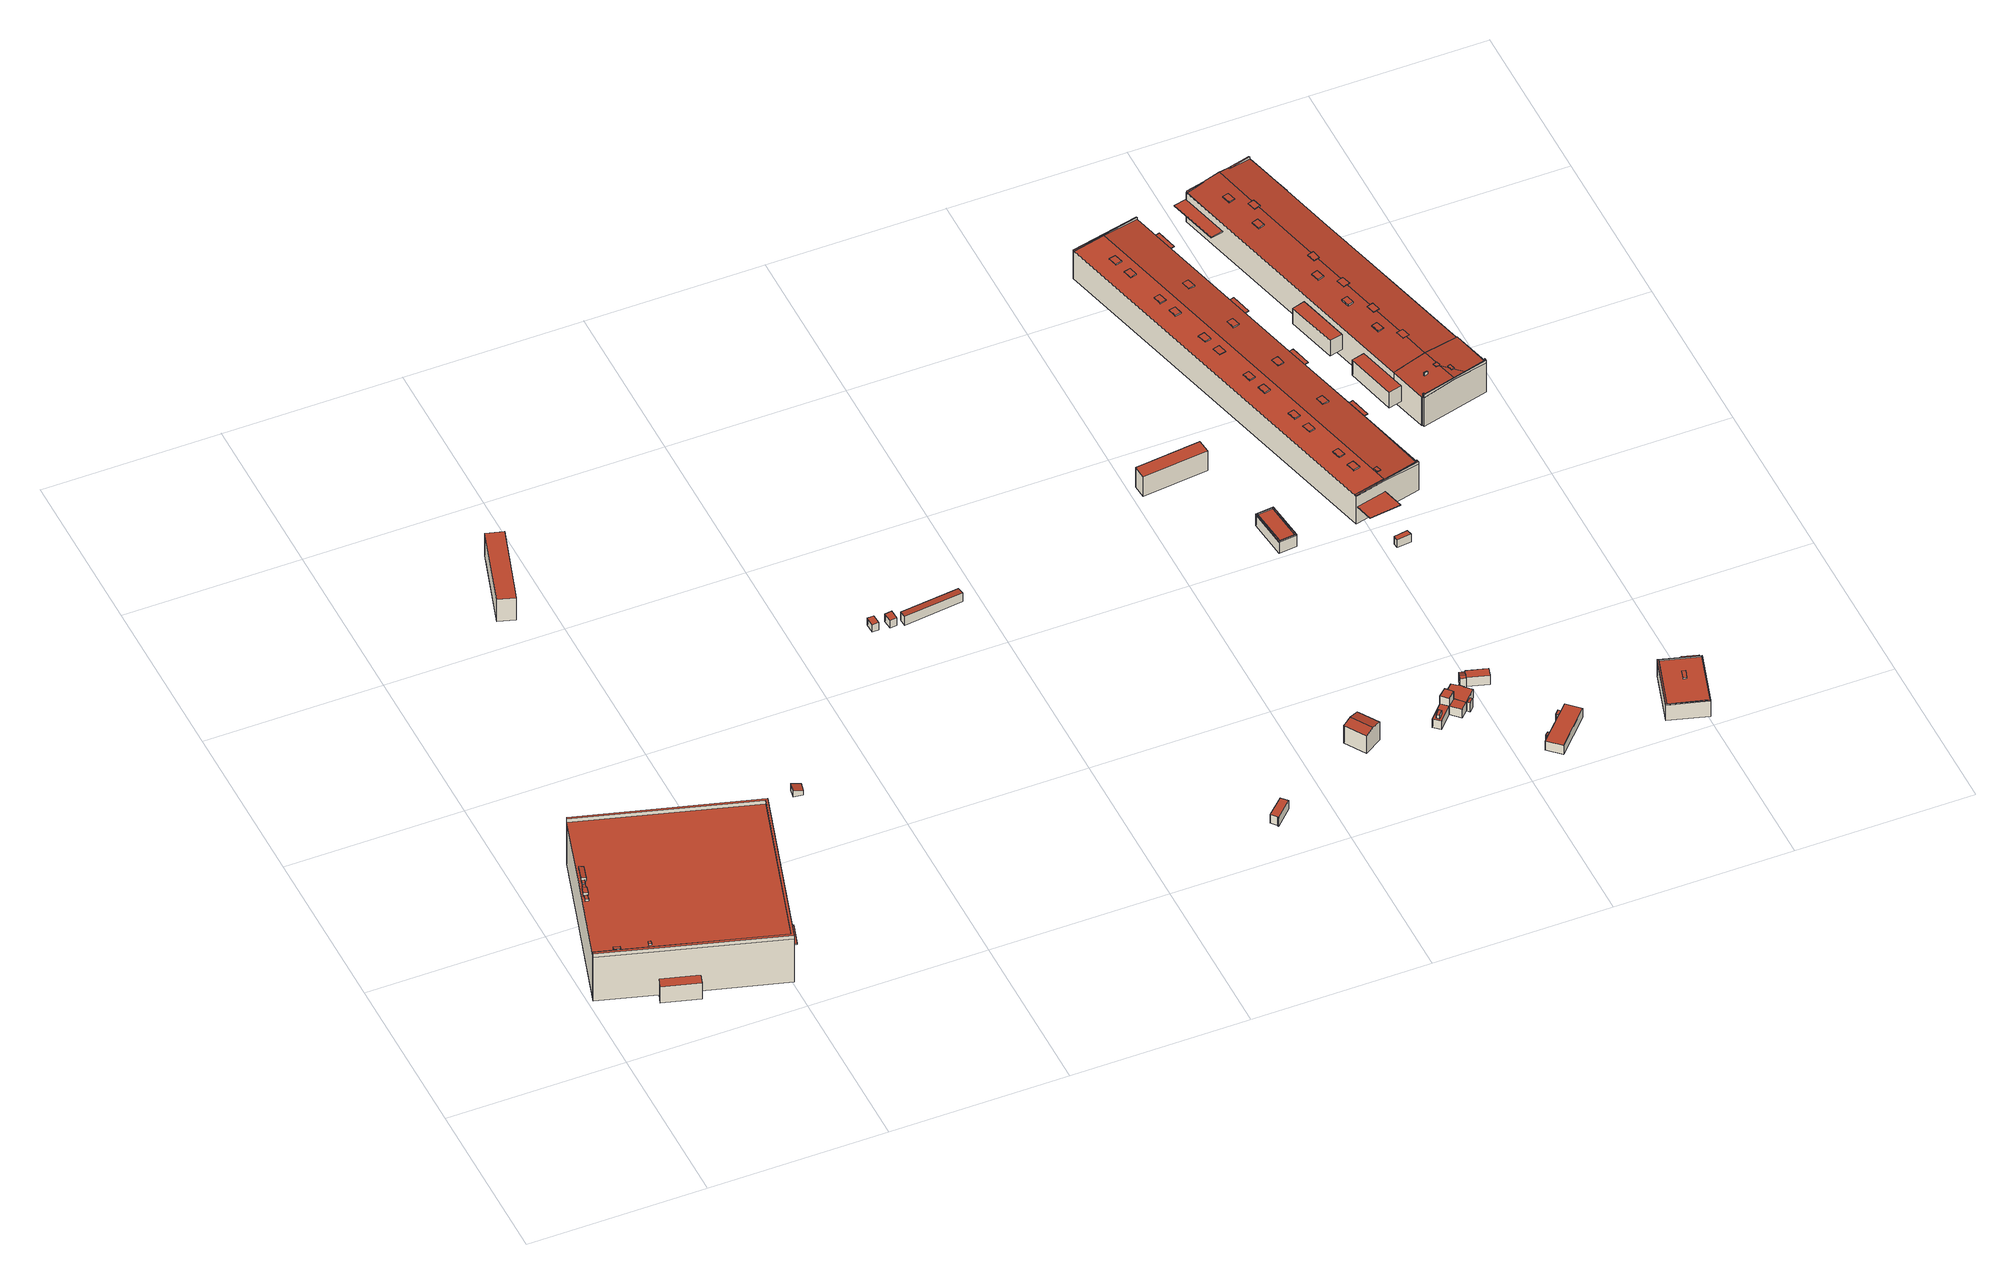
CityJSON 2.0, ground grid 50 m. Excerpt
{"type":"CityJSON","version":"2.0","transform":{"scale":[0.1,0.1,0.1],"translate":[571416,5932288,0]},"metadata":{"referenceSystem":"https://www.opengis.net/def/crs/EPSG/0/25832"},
"CityObjects":{
"building1":{"type":"Building","attributes":{"Grundfläche 2D":"2587.383108","Grundhöhe NN":"3.736"},"children":["building1-1","building1-2","building1-3","building1-4","building1-5","building1-6","building1-7","building1-8","building1-9"],"geometry":[{"type":"Solid","lod":"3","boundaries":[[[[0,1,2,3,4,5,6,7,8,9]],[[10,11,12,13,14,15]],[[16,17,18,19]],[[4,3,20,21,22,5]],[[22,23,6,5]],[[23,24,7,6]],[[24,15,8,7]],[[15,14,9,8]],[[14,13,0,9]],[[13,12,1,0]],[[12,25,2,1]],[[25,20,3,2]],[[20,26,27,19,18,28,29,22,21]],[[22,29,30,23]],[[23,30,31,24]],[[20,25,32,26]],[[33,34,12,11,10,15,24,31,35]],[[25,12,34,32]],[[16,19,27,36]],[[17,16,36,37]],[[18,17,37,28]],[[37,36,27,26,32,34,33,35,31,30,29,28]]]],"semantics":{"surfaces":[{"type":"RoofSurface"},{"type":"WallSurface"},{"type":"GroundSurface"}],"values":[[0,0,0,1,1,1,1,1,1,1,1,1,1,1,1,1,1,1,1,1,1,2]]}}]},
"building1-1":{"type":"BuildingInstallation","parents":["building1"],"geometry":[{"type":"MultiSurface","lod":"3","boundaries":[[[38,39,40,41,42]],[[40,39,43,44]],[[41,40,44,45]],[[42,41,45,46]],[[43,39,38,42,46,47]]],"semantics":{"surfaces":[{"type":"RoofSurface"},{"type":"WallSurface"}],"values":[0,1,1,1,1]}}]},
"building1-2":{"type":"BuildingInstallation","parents":["building1"],"geometry":[{"type":"MultiSurface","lod":"3","boundaries":[[[48,49,50,51]],[[51,50,52,53]],[[53,54,48,51]],[[49,48,54,55]],[[50,49,55,52]]],"semantics":{"surfaces":[{"type":"RoofSurface"},{"type":"WallSurface"}],"values":[0,1,1,1,1]}}]},
"building1-3":{"type":"BuildingInstallation","parents":["building1"],"geometry":[{"type":"MultiSurface","lod":"3","boundaries":[[[56,57,58,59,60,61]],[[61,60,62,63]],[[56,61,63,64,58,57]],[[59,58,64,65]],[[65,62,60,59]]],"semantics":{"surfaces":[{"type":"RoofSurface"},{"type":"WallSurface"}],"values":[0,1,1,1,1]}}]},
"building1-4":{"type":"BuildingInstallation","parents":["building1"],"geometry":[{"type":"MultiSurface","lod":"3","boundaries":[[[66,67,68,69,70]],[[68,67,71,72]],[[72,73,74,70,69,68]],[[66,70,74,75]],[[75,71,67,66]]],"semantics":{"surfaces":[{"type":"RoofSurface"},{"type":"WallSurface"}],"values":[0,1,1,1,1]}}]},
"building1-5":{"type":"BuildingInstallation","parents":["building1"],"geometry":[{"type":"MultiSurface","lod":"3","boundaries":[[[76,77,78,79]],[[79,78,80,81]],[[76,79,81,82]],[[82,83,77,76]],[[83,80,78,77]]],"semantics":{"surfaces":[{"type":"RoofSurface"},{"type":"WallSurface"}],"values":[0,1,1,1,1]}}]},
"building1-6":{"type":"BuildingInstallation","parents":["building1"],"geometry":[{"type":"MultiSurface","lod":"3","boundaries":[[[84,85,86,87]],[[87,86,88,89]],[[84,87,89,90]],[[85,84,90,91]],[[91,88,86,85]]],"semantics":{"surfaces":[{"type":"RoofSurface"},{"type":"WallSurface"}],"values":[0,1,1,1,1]}}]},
"building1-7":{"type":"BuildingInstallation","parents":["building1"],"geometry":[{"type":"MultiSurface","lod":"3","boundaries":[[[92,93,94,95]],[[95,94,96,97]],[[92,95,97,98]],[[93,92,98,99]],[[94,93,99,96]]],"semantics":{"surfaces":[{"type":"RoofSurface"},{"type":"WallSurface"}],"values":[0,1,1,1,1]}}]},
"building1-8":{"type":"BuildingInstallation","parents":["building1"],"geometry":[{"type":"MultiSurface","lod":"3","boundaries":[[[100,101,102,103]],[[104,105,103,102]],[[105,106,100,103]],[[106,107,101,100]],[[107,104,102,101]],[[107,106,105,104]]],"semantics":{"surfaces":[{"type":"RoofSurface"},{"type":"WallSurface"},{"type":"OuterCeilingSurface"}],"values":[0,1,1,1,1,2]}}]},
"building1-9":{"type":"BuildingInstallation","parents":["building1"],"geometry":[{"type":"MultiSurface","lod":"3","boundaries":[[[108,109,110,111]],[[112,113,110,109]],[[113,114,111,110]],[[114,115,108,111]],[[115,112,109,108]],[[112,115,114,113]]],"semantics":{"surfaces":[{"type":"RoofSurface"},{"type":"WallSurface"},{"type":"OuterCeilingSurface"}],"values":[0,1,1,1,1,2]}}]},
"building2":{"type":"Building","attributes":{"Grundfläche 2D":"122.044576","Grundhöhe NN":"1.552"},"geometry":[{"type":"Solid","lod":"3","boundaries":[[[[116,117,118,119]],[[120,121,119,118]],[[121,122,116,119]],[[122,123,117,116]],[[123,120,118,117]],[[123,122,121,120]]]],"semantics":{"surfaces":[{"type":"RoofSurface"},{"type":"WallSurface"},{"type":"GroundSurface"}],"values":[[0,1,1,1,1,2]]}}]},
"building3":{"type":"Building","attributes":{"Grundfläche 2D":"6.794891","Grundhöhe NN":"3.507"},"geometry":[{"type":"Solid","lod":"3","boundaries":[[[[124,125,126,127]],[[128,129,127,126]],[[129,130,124,127]],[[130,131,125,124]],[[131,128,126,125]],[[131,130,129,128]]]],"semantics":{"surfaces":[{"type":"RoofSurface"},{"type":"WallSurface"},{"type":"GroundSurface"}],"values":[[0,1,1,1,1,2]]}}]},
"building4":{"type":"Building","attributes":{"Grundfläche 2D":"5.024013","Grundhöhe NN":"2.860"},"geometry":[{"type":"Solid","lod":"3","boundaries":[[[[132,133,134,135]],[[136,137,135,134]],[[137,138,132,135]],[[138,139,133,132]],[[139,136,134,133]],[[139,138,137,136]]]],"semantics":{"surfaces":[{"type":"RoofSurface"},{"type":"WallSurface"},{"type":"GroundSurface"}],"values":[[0,1,1,1,1,2]]}}]},
"building5":{"type":"Building","attributes":{"Grundfläche 2D":"5.407775","Grundhöhe NN":"2.850"},"geometry":[{"type":"Solid","lod":"3","boundaries":[[[[140,141,142,143]],[[144,145,143,142]],[[145,146,140,143]],[[146,147,141,140]],[[147,144,142,141]],[[147,146,145,144]]]],"semantics":{"surfaces":[{"type":"RoofSurface"},{"type":"WallSurface"},{"type":"GroundSurface"}],"values":[[0,1,1,1,1,2]]}}]},
"building6":{"type":"Building","attributes":{"Grundfläche 2D":"35.926095","Grundhöhe NN":"2.680"},"geometry":[{"type":"Solid","lod":"3","boundaries":[[[[148,149,150,151]],[[152,153,151,150]],[[153,154,148,151]],[[154,155,149,148]],[[155,152,150,149]],[[155,154,153,152]]]],"semantics":{"surfaces":[{"type":"RoofSurface"},{"type":"WallSurface"},{"type":"GroundSurface"}],"values":[[0,1,1,1,1,2]]}}]},
"building7":{"type":"Building","attributes":{"Grundfläche 2D":"15.879305","Grundhöhe NN":"4.194"},"geometry":[{"type":"Solid","lod":"3","boundaries":[[[[156,157,158,159,160,161]],[[162,163,160,159]],[[163,164,161,160]],[[164,165,156,161]],[[165,166,157,156]],[[166,167,158,157]],[[167,162,159,158]],[[162,167,166,165,164,163]]]],"semantics":{"surfaces":[{"type":"RoofSurface"},{"type":"WallSurface"},{"type":"GroundSurface"}],"values":[[0,1,1,1,1,1,1,2]]}}]},
"building8":{"type":"Building","attributes":{"Grundfläche 2D":"3.315944","Grundhöhe NN":"3.875"},"geometry":[{"type":"Solid","lod":"3","boundaries":[[[[168,169,170,171,172,173]],[[171,170,174,175]],[[172,171,175,176]],[[173,172,176,177]],[[168,173,177,178]],[[169,168,178,179]],[[170,169,179,174]],[[178,177,176,175,174,179]]]],"semantics":{"surfaces":[{"type":"RoofSurface"},{"type":"WallSurface"},{"type":"GroundSurface"}],"values":[[0,1,1,1,1,1,1,2]]}}]},
"building9":{"type":"Building","attributes":{"Grundfläche 2D":"40.251912","Grundhöhe NN":"3.911"},"geometry":[{"type":"Solid","lod":"3","boundaries":[[[[180,181,182,183,184]],[[185,184,183,186,187]],[[187,186,183,182,175,188]],[[185,187,188,189]],[[180,184,185,189,190]],[[182,181,176,175]],[[181,180,190,176]],[[190,189,188,175,176]]]],"semantics":{"surfaces":[{"type":"RoofSurface"},{"type":"WallSurface"},{"type":"GroundSurface"}],"values":[[0,0,1,1,1,1,1,2]]}}]},
"building10":{"type":"Building","attributes":{"Grundfläche 2D":"14.018969","Grundhöhe NN":"4.074"},"children":["building10-1"],"geometry":[{"type":"Solid","lod":"3","boundaries":[[[[191,192,193,194]],[[191,194,195,196]],[[192,191,196,197]],[[193,192,197,198]],[[194,193,198,195]],[[197,196,195,198]]]],"semantics":{"surfaces":[{"type":"RoofSurface"},{"type":"WallSurface"},{"type":"GroundSurface"}],"values":[[0,1,1,1,1,2]]}}]},
"building10-1":{"type":"BuildingInstallation","parents":["building10"],"geometry":[{"type":"MultiSurface","lod":"3","boundaries":[[[199,200,201,202]],[[202,201,203,204]],[[199,202,204,205]],[[205,206,200,199]],[[206,203,201,200]]],"semantics":{"surfaces":[{"type":"RoofSurface"},{"type":"WallSurface"}],"values":[0,1,1,1,1]}}]},
"building11":{"type":"Building","attributes":{"Grundfläche 2D":"7.138404","Grundhöhe NN":"4.067"},"geometry":[{"type":"Solid","lod":"3","boundaries":[[[[207,208,209,210]],[[208,207,211,212]],[[209,208,212,196]],[[210,209,196,195]],[[207,210,195,211]],[[212,211,195,196]]]],"semantics":{"surfaces":[{"type":"RoofSurface"},{"type":"WallSurface"},{"type":"GroundSurface"}],"values":[[0,1,1,1,1,2]]}}]},
"building12":{"type":"Building","attributes":{"Grundfläche 2D":"9.519992","Grundhöhe NN":"4.088"},"geometry":[{"type":"Solid","lod":"3","boundaries":[[[[213,214,215,216]],[[217,218,216,215]],[[218,219,213,216]],[[219,211,214,213]],[[211,217,215,214]],[[211,219,218,217]]]],"semantics":{"surfaces":[{"type":"RoofSurface"},{"type":"WallSurface"},{"type":"GroundSurface"}],"values":[[0,1,1,1,1,2]]}}]},
"building13":{"type":"Building","attributes":{"Grundfläche 2D":"73.221829","Grundhöhe NN":"2.606"},"geometry":[{"type":"Solid","lod":"3","boundaries":[[[[220,221,222,223]],[[224,225,223,222]],[[225,226,220,223]],[[226,227,221,220]],[[227,224,222,221]],[[227,226,225,224]]]],"semantics":{"surfaces":[{"type":"RoofSurface"},{"type":"WallSurface"},{"type":"GroundSurface"}],"values":[[0,1,1,1,1,2]]}}]},
"building14":{"type":"Building","attributes":{"Grundfläche 2D":"29.768762","Grundhöhe NN":"4.066"},"geometry":[{"type":"Solid","lod":"3","boundaries":[[[[228,229,230,231,232,213,233,234]],[[232,231,235,236]],[[213,232,236,219]],[[233,213,219,237]],[[234,233,237,238]],[[228,234,238,239]],[[229,228,239,240]],[[230,229,240,241]],[[231,230,241,235]],[[240,239,238,237,219,236,235,241]]]],"semantics":{"surfaces":[{"type":"RoofSurface"},{"type":"WallSurface"},{"type":"GroundSurface"}],"values":[[0,1,1,1,1,1,1,1,1,2]]}}]},
"building15":{"type":"Building","attributes":{"Grundfläche 2D":"1.710652","Grundhöhe NN":"3.765"},"geometry":[{"type":"Solid","lod":"3","boundaries":[[[[242,243,244,245]],[[246,247,245,244]],[[247,248,242,245]],[[248,249,243,242]],[[249,246,244,243]],[[249,248,247,246]]]],"semantics":{"surfaces":[{"type":"RoofSurface"},{"type":"WallSurface"},{"type":"GroundSurface"}],"values":[[0,1,1,1,1,2]]}}]},
"building16":{"type":"Building","attributes":{"Grundfläche 2D":"59.360567","Grundhöhe NN":"3.238"},"children":["building16-1","building16-2"],"geometry":[{"type":"Solid","lod":"3","boundaries":[[[[250,251,252,253]],[[254,255,253,252]],[[255,256,250,253]],[[256,257,251,250]],[[257,254,252,251]],[[257,256,255,254]]]],"semantics":{"surfaces":[{"type":"RoofSurface"},{"type":"WallSurface"},{"type":"GroundSurface"}],"values":[[0,1,1,1,1,2]]}}]},
"building16-1":{"type":"BuildingInstallation","parents":["building16"],"geometry":[{"type":"MultiSurface","lod":"3","boundaries":[[[258,259,260]],[[261,258,260,262,263]],[[262,260,264,265]],[[265,266,263,262]],[[250,251,258,261]],[[251,252,259,258]]],"semantics":{"surfaces":[{"type":"RoofSurface"},{"type":"WallSurface"}],"values":[0,0,1,1,1,1]}}]},
"building16-2":{"type":"BuildingInstallation","parents":["building16"],"geometry":[{"type":"MultiSurface","lod":"3","boundaries":[[[267,260,259,268]],[[263,268,261]],[[267,268,263]],[[252,253,268,259]],[[253,250,261,268]],[[267,263,266,269]],[[269,264,260,267]]],"semantics":{"surfaces":[{"type":"RoofSurface"},{"type":"WallSurface"}],"values":[0,0,0,1,1,1,1]}}]},
"building17":{"type":"Building","attributes":{"Grundfläche 2D":"4.245266","Grundhöhe NN":"3.476"},"geometry":[{"type":"Solid","lod":"3","boundaries":[[[[270,271,272,273]],[[274,272,271,275]],[[276,277,274,275]],[[277,276,278,279,280]],[[281,278,276,275,271,270,282,283]],[[279,278,281,284]],[[280,279,284,285]],[[273,272,274,277,280,285,286]],[[270,273,286,282]],[[286,285,284,281,283,282]]]],"semantics":{"surfaces":[{"type":"RoofSurface"},{"type":"WallSurface"},{"type":"GroundSurface"}],"values":[[0,0,0,0,1,1,1,1,1,2]]}}]},
"building18":{"type":"Building","attributes":{"Grundfläche 2D":"0.846569","Grundhöhe NN":"3.878"},"geometry":[{"type":"Solid","lod":"3","boundaries":[[[[287,288,289,290]],[[291,292,290,289]],[[292,293,287,290]],[[293,294,288,287]],[[294,291,289,288]],[[294,293,292,291]]]],"semantics":{"surfaces":[{"type":"RoofSurface"},{"type":"WallSurface"},{"type":"GroundSurface"}],"values":[[0,1,1,1,1,2]]}}]},
"building19":{"type":"Building","attributes":{"Grundfläche 2D":"14.978892","Grundhöhe NN":"3.966"},"geometry":[{"type":"Solid","lod":"3","boundaries":[[[[295,275,296,297,298]],[[299,296,275,295,300,301]],[[297,296,299,302]],[[298,297,302,303]],[[295,298,303,300]],[[302,299,301,300,303]]]],"semantics":{"surfaces":[{"type":"RoofSurface"},{"type":"WallSurface"},{"type":"GroundSurface"}],"values":[[0,1,1,1,1,2]]}}]},
"building20":{"type":"Building","attributes":{"Grundfläche 2D":"70.158868","Grundhöhe NN":"3.924"},"geometry":[{"type":"Solid","lod":"3","boundaries":[[[[304,305,306,307]],[[305,304,308,309]],[[306,305,309,310]],[[307,306,310,311]],[[304,307,311,308]],[[309,308,311,310]]]],"semantics":{"surfaces":[{"type":"RoofSurface"},{"type":"WallSurface"},{"type":"GroundSurface"}],"values":[[0,1,1,1,1,2]]}}]},
"building21":{"type":"Building","attributes":{"Grundfläche 2D":"1.393553","Grundhöhe NN":"3.723"},"geometry":[{"type":"Solid","lod":"3","boundaries":[[[[312,313,314,315]],[[316,317,315,314]],[[317,318,312,315]],[[318,319,313,312]],[[319,316,314,313]],[[319,318,317,316]]]],"semantics":{"surfaces":[{"type":"RoofSurface"},{"type":"WallSurface"},{"type":"GroundSurface"}],"values":[[0,1,1,1,1,2]]}}]},
"building22":{"type":"Building","attributes":{"Grundfläche 2D":"6.300795","Grundhöhe NN":"3.057"},"geometry":[{"type":"Solid","lod":"3","boundaries":[[[[320,321,322,323]],[[324,325,323,322]],[[325,326,320,323]],[[326,327,321,320]],[[327,324,322,321]],[[327,326,325,324]]]],"semantics":{"surfaces":[{"type":"RoofSurface"},{"type":"WallSurface"},{"type":"GroundSurface"}],"values":[[0,1,1,1,1,2]]}}]},
"building23":{"type":"Building","attributes":{"Grundfläche 2D":"2315.580445","Grundhöhe NN":"2.357"},"children":["building23-1","building23-2","building23-3","building23-4","building23-5","building23-6","building23-7","building23-8","building23-9","building23-10","building23-11","building23-12","building23-13","building23-14","building23-15","building23-16","building23-17","building23-18","building23-19","building23-20","building23-21","building23-22","building23-23","building23-24"],"geometry":[{"type":"Solid","lod":"3","boundaries":[[[[328,329,330,331,332,333,334,335,336,337,338,339,340]],[[341,342,343,330,329,328,340,339,344,345]],[[332,331,330]],[[346,335,334]],[[344,339,338,347,348]],[[342,341,345,344,348,349]],[[342,349,350,351,333,332,330,343]],[[334,333,351,352]],[[346,334,352,353]],[[338,337,336,335,346,353,347]],[[353,352,351,350,349,348,347]]]],"semantics":{"surfaces":[{"type":"RoofSurface"},{"type":"WallSurface"},{"type":"GroundSurface"}],"values":[[0,0,0,0,1,1,1,1,1,1,2]]}}]},
"building23-1":{"type":"BuildingInstallation","parents":["building23"],"geometry":[{"type":"MultiSurface","lod":"3","boundaries":[[[354,355,356,357]],[[357,356,358,359]],[[354,357,359,360]],[[355,354,360,361]],[[356,355,361,358]]],"semantics":{"surfaces":[{"type":"RoofSurface"},{"type":"WallSurface"}],"values":[0,1,1,1,1]}}]},
"building23-2":{"type":"BuildingInstallation","parents":["building23"],"geometry":[{"type":"MultiSurface","lod":"3","boundaries":[[[362,363,364,365]],[[365,364,366,367]],[[362,365,367,368]],[[363,362,368,369]],[[364,363,369,366]]],"semantics":{"surfaces":[{"type":"RoofSurface"},{"type":"WallSurface"}],"values":[0,1,1,1,1]}}]},
"building23-3":{"type":"BuildingInstallation","parents":["building23"],"geometry":[{"type":"MultiSurface","lod":"3","boundaries":[[[370,371,372,373]],[[373,372,374,375]],[[370,373,375,376]],[[371,370,376,377]],[[372,371,377,374]]],"semantics":{"surfaces":[{"type":"RoofSurface"},{"type":"WallSurface"}],"values":[0,1,1,1,1]}}]},
"building23-4":{"type":"BuildingInstallation","parents":["building23"],"geometry":[{"type":"MultiSurface","lod":"3","boundaries":[[[378,379,380,381]],[[381,380,382,383]],[[378,381,383,384]],[[379,378,384,385]],[[380,379,385,382]]],"semantics":{"surfaces":[{"type":"RoofSurface"},{"type":"WallSurface"}],"values":[0,1,1,1,1]}}]},
"building23-5":{"type":"BuildingInstallation","parents":["building23"],"geometry":[{"type":"MultiSurface","lod":"3","boundaries":[[[386,387,388,389]],[[389,388,390,391]],[[386,389,391,392]],[[387,386,392,393]],[[388,387,393,390]]],"semantics":{"surfaces":[{"type":"RoofSurface"},{"type":"WallSurface"}],"values":[0,1,1,1,1]}}]},
"building23-6":{"type":"BuildingInstallation","parents":["building23"],"geometry":[{"type":"MultiSurface","lod":"3","boundaries":[[[394,395,396,397]],[[397,396,398,399]],[[394,397,399,400]],[[395,394,400,401]],[[396,395,401,398]]],"semantics":{"surfaces":[{"type":"RoofSurface"},{"type":"WallSurface"}],"values":[0,1,1,1,1]}}]},
"building23-7":{"type":"BuildingInstallation","parents":["building23"],"geometry":[{"type":"MultiSurface","lod":"3","boundaries":[[[402,403,404,405]],[[405,404,406,407]],[[407,408,402,405]],[[403,402,408,409]],[[409,406,404,403]]],"semantics":{"surfaces":[{"type":"RoofSurface"},{"type":"WallSurface"}],"values":[0,1,1,1,1]}}]},
"building23-8":{"type":"BuildingInstallation","parents":["building23"],"geometry":[{"type":"MultiSurface","lod":"3","boundaries":[[[410,411,412,413]],[[413,412,414,415]],[[410,413,415,416]],[[411,410,416,417]],[[412,411,417,414]]],"semantics":{"surfaces":[{"type":"RoofSurface"},{"type":"WallSurface"}],"values":[0,1,1,1,1]}}]},
"building23-9":{"type":"BuildingInstallation","parents":["building23"],"geometry":[{"type":"MultiSurface","lod":"3","boundaries":[[[418,419,420,421]],[[421,420,422,423]],[[418,421,423,424]],[[419,418,424,425]],[[420,419,425,422]]],"semantics":{"surfaces":[{"type":"RoofSurface"},{"type":"WallSurface"}],"values":[0,1,1,1,1]}}]},
"building23-10":{"type":"BuildingInstallation","parents":["building23"],"geometry":[{"type":"MultiSurface","lod":"3","boundaries":[[[426,427,428,429]],[[429,428,430,431]],[[426,429,431,432]],[[427,426,432,433]],[[428,427,433,430]]],"semantics":{"surfaces":[{"type":"RoofSurface"},{"type":"WallSurface"}],"values":[0,1,1,1,1]}}]},
"building23-11":{"type":"BuildingInstallation","parents":["building23"],"geometry":[{"type":"MultiSurface","lod":"3","boundaries":[[[434,435,436,437]],[[437,436,438,439]],[[434,437,439,440]],[[435,434,440,441]],[[436,435,441,438]]],"semantics":{"surfaces":[{"type":"RoofSurface"},{"type":"WallSurface"}],"values":[0,1,1,1,1]}}]},
"building23-12":{"type":"BuildingInstallation","parents":["building23"],"geometry":[{"type":"MultiSurface","lod":"3","boundaries":[[[442,443,444,445,446,447]],[[448,442,447]],[[449,450,451,452,453,454,448,447]],[[334,455,445,444]],[[455,456,446,445]],[[456,331,447,446]],[[449,447,331,329,341,451,450]],[[452,451,341,342]],[[448,454,453,452,342,343,330,332,333,443,442]],[[444,443,333,334]]],"semantics":{"surfaces":[{"type":"RoofSurface"},{"type":"WallSurface"}],"values":[0,0,0,1,1,1,1,1,1,1]}}]},
"building23-13":{"type":"BuildingInstallation","parents":["building23"],"geometry":[{"type":"MultiSurface","lod":"3","boundaries":[[[457,458,459,460]],[[460,459,461,462]],[[457,460,462,463]],[[458,457,463,464]],[[459,458,464,461]]],"semantics":{"surfaces":[{"type":"RoofSurface"},{"type":"WallSurface"}],"values":[0,1,1,1,1]}}]},
"building23-14":{"type":"BuildingInstallation","parents":["building23"],"geometry":[{"type":"MultiSurface","lod":"3","boundaries":[[[465,466,467,468]],[[469,470,468,467]],[[465,468,470,471]],[[466,465,471,472]],[[472,469,467,466]]],"semantics":{"surfaces":[{"type":"RoofSurface"},{"type":"WallSurface"}],"values":[0,1,1,1,1]}}]},
"building23-15":{"type":"BuildingInstallation","parents":["building23"],"geometry":[{"type":"MultiSurface","lod":"3","boundaries":[[[473,474,475,476]],[[473,476,337,338]],[[339,344,474,473,338]],[[344,345,475,474]],[[337,476,475,345,340]]],"semantics":{"surfaces":[{"type":"RoofSurface"},{"type":"WallSurface"}],"values":[0,1,1,1,1]}}]},
"building23-16":{"type":"BuildingInstallation","parents":["building23"],"geometry":[{"type":"MultiSurface","lod":"3","boundaries":[[[477,478,479,480]],[[480,479,481,482]],[[477,480,482,483]],[[478,477,483,484]],[[479,478,484,481]]],"semantics":{"surfaces":[{"type":"RoofSurface"},{"type":"WallSurface"}],"values":[0,1,1,1,1]}}]},
"building23-17":{"type":"BuildingInstallation","parents":["building23"],"geometry":[{"type":"MultiSurface","lod":"3","boundaries":[[[485,486,487,488]],[[488,487,489,490]],[[485,488,490,491]],[[486,485,491,492]],[[487,486,492,489]]],"semantics":{"surfaces":[{"type":"RoofSurface"},{"type":"WallSurface"}],"values":[0,1,1,1,1]}}]},
"building23-18":{"type":"BuildingInstallation","parents":["building23"],"geometry":[{"type":"MultiSurface","lod":"3","boundaries":[[[493,494,495,496]],[[496,495,497,498]],[[493,496,498,499]],[[494,493,499,500]],[[495,494,500,497]]],"semantics":{"surfaces":[{"type":"RoofSurface"},{"type":"WallSurface"}],"values":[0,1,1,1,1]}}]},
"building23-19":{"type":"BuildingInstallation","parents":["building23"],"geometry":[{"type":"MultiSurface","lod":"3","boundaries":[[[501,502,503,504]],[[505,502,501,506]],[[505,507,503,502]],[[507,508,504,503]],[[501,504,508,506]]],"semantics":{"surfaces":[{"type":"RoofSurface"},{"type":"WallSurface"}],"values":[0,1,1,1,1]}}]},
"building23-20":{"type":"BuildingInstallation","parents":["building23"],"geometry":[{"type":"MultiSurface","lod":"3","boundaries":[[[509,510,511,512]],[[513,514,512,511]],[[514,515,509,512]],[[515,516,510,509]],[[516,513,511,510]],[[516,515,514,513]]],"semantics":{"surfaces":[{"type":"RoofSurface"},{"type":"WallSurface"},{"type":"OuterCeilingSurface"}],"values":[0,1,1,1,1,2]}}]},
"building23-21":{"type":"BuildingInstallation","parents":["building23"],"geometry":[{"type":"MultiSurface","lod":"3","boundaries":[[[517,518,519,520]],[[521,522,520,519]],[[522,523,517,520]],[[523,524,518,517]],[[524,521,519,518]],[[524,523,522,521]]],"semantics":{"surfaces":[{"type":"RoofSurface"},{"type":"WallSurface"},{"type":"OuterCeilingSurface"}],"values":[0,1,1,1,1,2]}}]},
"building23-22":{"type":"BuildingInstallation","parents":["building23"],"geometry":[{"type":"MultiSurface","lod":"3","boundaries":[[[525,526,527,528]],[[529,530,527,526]],[[530,531,528,527]],[[531,532,525,528]],[[532,529,526,525]],[[529,532,531,530]]],"semantics":{"surfaces":[{"type":"RoofSurface"},{"type":"WallSurface"},{"type":"OuterCeilingSurface"}],"values":[0,1,1,1,1,2]}}]},
"building23-23":{"type":"BuildingInstallation","parents":["building23"],"geometry":[{"type":"MultiSurface","lod":"3","boundaries":[[[533,534,535,536]],[[537,538,536,535]],[[538,539,533,536]],[[539,540,534,533]],[[540,537,535,534]],[[540,539,538,537]]],"semantics":{"surfaces":[{"type":"RoofSurface"},{"type":"WallSurface"},{"type":"OuterCeilingSurface"}],"values":[0,1,1,1,1,2]}}]},
"building23-24":{"type":"BuildingInstallation","parents":["building23"],"geometry":[{"type":"MultiSurface","lod":"3","boundaries":[[[541,542,543,544]],[[545,546,544,543]],[[546,547,541,544]],[[547,548,542,541]],[[548,545,543,542]],[[548,547,546,545]]],"semantics":{"surfaces":[{"type":"RoofSurface"},{"type":"WallSurface"},{"type":"OuterCeilingSurface"}],"values":[0,1,1,1,1,2]}}]},
"building24":{"type":"Building","attributes":{"Grundfläche 2D":"188.258548","Grundhöhe NN":"3.479"},"children":["building24-1","building24-2","building24-3","building24-4"],"geometry":[{"type":"Solid","lod":"3","boundaries":[[[[549,550,551,552]],[[550,549,553,554]],[[551,550,554,555]],[[552,551,555,556]],[[549,552,556,553]],[[554,553,556,555]]]],"semantics":{"surfaces":[{"type":"RoofSurface"},{"type":"WallSurface"},{"type":"GroundSurface"}],"values":[[0,1,1,1,1,2]]}}]},
"building24-1":{"type":"BuildingInstallation","parents":["building24"],"geometry":[{"type":"MultiSurface","lod":"3","boundaries":[[[557,558,559,560,561,562]],[[563,564,557,562]],[[558,557,564,565]],[[551,552,560,559]],[[552,549,561,560]]],"semantics":{"surfaces":[{"type":"RoofSurface"},{"type":"WallSurface"}],"values":[0,1,1,1,1]}}]},
"building24-2":{"type":"BuildingInstallation","parents":["building24"],"geometry":[{"type":"MultiSurface","lod":"3","boundaries":[[[562,561,566,559,558,567]],[[549,550,566,561]],[[550,551,559,566]],[[565,568,567,558]],[[562,567,568,563]]],"semantics":{"surfaces":[{"type":"RoofSurface"},{"type":"WallSurface"}],"values":[0,1,1,1,1]}}]},
"building24-3":{"type":"BuildingInstallation","parents":["building24"],"geometry":[{"type":"MultiSurface","lod":"3","boundaries":[[[569,570,571,572]],[[572,571,573,574]],[[569,572,574,575]],[[570,569,575,576]],[[571,570,576,573]]],"semantics":{"surfaces":[{"type":"RoofSurface"},{"type":"WallSurface"}],"values":[0,1,1,1,1]}}]},
"building24-4":{"type":"BuildingInstallation","parents":["building24"],"geometry":[{"type":"MultiSurface","lod":"3","boundaries":[[[577,578,579,580]],[[581,582,580,579]],[[582,583,577,580]],[[583,584,578,577]],[[584,581,579,578]],[[584,583,582,581]]],"semantics":{"surfaces":[{"type":"RoofSurface"},{"type":"WallSurface"},{"type":"OuterCeilingSurface"}],"values":[0,1,1,1,1,2]}}]},
"building25":{"type":"Building","attributes":{"Grundfläche 2D":"56.409846","Grundhöhe NN":"3.345"},"geometry":[{"type":"Solid","lod":"3","boundaries":[[[[585,586,587,588,589]],[[590,591,589,588]],[[591,592,585,589]],[[592,593,586,585]],[[586,593,594,590,588,587]],[[594,593,592,591,590]]]],"semantics":{"surfaces":[{"type":"RoofSurface"},{"type":"WallSurface"},{"type":"GroundSurface"}],"values":[[0,1,1,1,1,2]]}}]},
"building26":{"type":"Building","attributes":{"Grundfläche 2D":"56.809923","Grundhöhe NN":"3.398"},"geometry":[{"type":"Solid","lod":"3","boundaries":[[[[595,596,597,598]],[[599,600,598,597]],[[600,601,595,598]],[[601,602,596,595]],[[602,599,597,596]],[[602,601,600,599]]]],"semantics":{"surfaces":[{"type":"RoofSurface"},{"type":"WallSurface"},{"type":"GroundSurface"}],"values":[[0,1,1,1,1,2]]}}]},
"building27":{"type":"Building","attributes":{"Grundfläche 2D":"1963.558405","Grundhöhe NN":"0.958"},"children":["building27-1","building27-2","building27-3","building27-4","building27-5","building27-6","building27-7","building27-8","building27-9","building27-10","building27-11","building27-12","building27-13","building27-14","building27-15","building27-16","building27-17","building27-18","building27-19","building27-20"],"geometry":[{"type":"Solid","lod":"3","boundaries":[[[[603,604,605,606,607,608,609,610,611,612,613,614,615,616,617,618,619]],[[620,621,622,623,624,617,616,615,614,613,612,611,610,609,608,607,606,625,626,627]],[[628,622,621]],[[629,604,603]],[[630,631,632,633,634,635,636,637]],[[638,639,634,633,632]],[[640,637,636]],[[605,641,642,643,644,645,639,638,632,631,630]],[[628,621,620,627,626,625,646,647,648]],[[622,628,648,649]],[[623,622,649,650]],[[619,618,617,624,623,650,651,652,653]],[[654,603,619,653,652,651,655,656]],[[657,629,603,654,656,655,658,659]],[[604,629,657,659,658,660,605]],[[645,644,661,662]],[[635,634,639,645,662,663]],[[636,635,663,664]],[[640,636,664,665]],[[640,665,646,625,637]],[[605,630,637,625,606]],[[642,641,605,660,666]],[[644,643,642,666,667,661]],[[647,646,665,664,663,662,661,667,666,660,658,655,651,650,649,648]]]],"semantics":{"surfaces":[{"type":"RoofSurface"},{"type":"WallSurface"},{"type":"GroundSurface"}],"values":[[0,0,0,0,0,0,0,0,1,1,1,1,1,1,1,1,1,1,1,1,1,1,1,2]]}}]},
"building27-1":{"type":"BuildingInstallation","parents":["building27"],"geometry":[{"type":"MultiSurface","lod":"3","boundaries":[[[668,624,669,670]],[[671,672,673,674,618]],[[675,673,672,671,619,603]],[[673,675,674]],[[669,622,670]],[[668,670,622,623]],[[668,623,624]],[[618,619,671]]],"semantics":{"surfaces":[{"type":"RoofSurface"},{"type":"WallSurface"}],"values":[0,0,1,1,1,1,1,1]}}]},
"building27-2":{"type":"BuildingInstallation","parents":["building27"],"geometry":[{"type":"MultiSurface","lod":"3","boundaries":[[[676,677,678,679]],[[680,677,676,681,608]],[[680,682,678,677]],[[607,683,679,678,682]],[[683,681,676,679]]],"semantics":{"surfaces":[{"type":"RoofSurface"},{"type":"WallSurface"}],"values":[0,1,1,1,1]}}]},
"building27-3":{"type":"BuildingInstallation","parents":["building27"],"geometry":[{"type":"MultiSurface","lod":"3","boundaries":[[[684,685,686,687]],[[687,686,688,689]],[[684,687,689,690]],[[685,684,690,691]],[[686,685,691,688]]],"semantics":{"surfaces":[{"type":"RoofSurface"},{"type":"WallSurface"}],"values":[0,1,1,1,1]}}]},
"building27-4":{"type":"BuildingInstallation","parents":["building27"],"geometry":[{"type":"MultiSurface","lod":"3","boundaries":[[[692,693,694,695]],[[695,694,696,697]],[[692,695,697,698]],[[693,692,698,699]],[[694,693,699,696]]],"semantics":{"surfaces":[{"type":"RoofSurface"},{"type":"WallSurface"}],"values":[0,1,1,1,1]}}]},
"building27-5":{"type":"BuildingInstallation","parents":["building27"],"geometry":[{"type":"MultiSurface","lod":"3","boundaries":[[[700,701,702,703]],[[703,702,704,705]],[[700,703,705,706]],[[701,700,706,707]],[[702,701,707,704]]],"semantics":{"surfaces":[{"type":"RoofSurface"},{"type":"WallSurface"}],"values":[0,1,1,1,1]}}]},
"building27-6":{"type":"BuildingInstallation","parents":["building27"],"geometry":[{"type":"MultiSurface","lod":"3","boundaries":[[[708,709,710,711]],[[712,709,708,713,614]],[[710,709,712,714]],[[715,711,710,714,613]],[[708,711,715,713]]],"semantics":{"surfaces":[{"type":"RoofSurface"},{"type":"WallSurface"}],"values":[0,1,1,1,1]}}]},
"building27-7":{"type":"BuildingInstallation","parents":["building27"],"geometry":[{"type":"MultiSurface","lod":"3","boundaries":[[[716,717,718,719,720]],[[612,721,718,717,722]],[[719,718,721,723]],[[724,716,720,719,723,611]],[[717,716,724,722]]],"semantics":{"surfaces":[{"type":"RoofSurface"},{"type":"WallSurface"}],"values":[0,1,1,1,1]}}]},
"building27-8":{"type":"BuildingInstallation","parents":["building27"],"geometry":[{"type":"MultiSurface","lod":"3","boundaries":[[[725,726,727,728]],[[610,729,726,725,730]],[[729,731,727,726]],[[609,732,728,727,731]],[[732,730,725,728]]],"semantics":{"surfaces":[{"type":"RoofSurface"},{"type":"WallSurface"}],"values":[0,1,1,1,1]}}]},
"building27-9":{"type":"BuildingInstallation","parents":["building27"],"geometry":[{"type":"MultiSurface","lod":"3","boundaries":[[[733,734,735,736]],[[736,735,737,738]],[[733,736,738,739]],[[734,733,739,740]],[[735,734,740,737]]],"semantics":{"surfaces":[{"type":"RoofSurface"},{"type":"WallSurface"}],"values":[0,1,1,1,1]}}]},
"building27-10":{"type":"BuildingInstallation","parents":["building27"],"geometry":[{"type":"MultiSurface","lod":"3","boundaries":[[[741,742,743,744]],[[744,743,745,746]],[[741,744,746,747]],[[742,741,747,748]],[[743,742,748,745]]],"semantics":{"surfaces":[{"type":"RoofSurface"},{"type":"WallSurface"}],"values":[0,1,1,1,1]}}]},
"building27-11":{"type":"BuildingInstallation","parents":["building27"],"geometry":[{"type":"MultiSurface","lod":"3","boundaries":[[[749,750,751,752]],[[616,753,750,749,754]],[[751,750,753,755]],[[615,756,752,751,755]],[[749,752,756,754]]],"semantics":{"surfaces":[{"type":"RoofSurface"},{"type":"WallSurface"}],"values":[0,1,1,1,1]}}]},
"building27-12":{"type":"BuildingInstallation","parents":["building27"],"geometry":[{"type":"MultiSurface","lod":"3","boundaries":[[[757,758,759,760]],[[760,759,761,762]],[[757,760,762,763]],[[758,757,763,764]],[[759,758,764,761]]],"semantics":{"surfaces":[{"type":"RoofSurface"},{"type":"WallSurface"}],"values":[0,1,1,1,1]}}]},
"building27-13":{"type":"BuildingInstallation","parents":["building27"],"geometry":[{"type":"MultiSurface","lod":"3","boundaries":[[[765,766,767,768]],[[768,767,769,770]],[[765,768,770,771]],[[766,765,771,772]],[[767,766,772,769]]],"semantics":{"surfaces":[{"type":"RoofSurface"},{"type":"WallSurface"}],"values":[0,1,1,1,1]}}]},
"building27-14":{"type":"BuildingInstallation","parents":["building27"],"geometry":[{"type":"MultiSurface","lod":"3","boundaries":[[[773,774,775,776,777,778,779,780,781,782,783]],[[776,775,784,785]],[[785,786,787,778,777,776]],[[787,633,779,778]],[[638,788,780,779,633]],[[781,780,788,789]],[[789,644,782,781]],[[644,645,783,782]],[[645,639,634,635,773,783]],[[635,636,784,775,774,773]]],"semantics":{"surfaces":[{"type":"RoofSurface"},{"type":"WallSurface"}],"values":[0,1,1,1,1,1,1,1,1,1]}}]},
"building27-15":{"type":"BuildingInstallation","parents":["building27"],"geometry":[{"type":"MultiSurface","lod":"3","boundaries":[[[790,791,792,793,794]],[[631,795,792,791]],[[793,792,795,796]],[[796,632,797,790,794,793]],[[791,790,797,631]]],"semantics":{"surfaces":[{"type":"RoofSurface"},{"type":"WallSurface"}],"values":[0,1,1,1,1]}}]},
"building27-16":{"type":"BuildingInstallation","parents":["building27"],"geometry":[{"type":"MultiSurface","lod":"3","boundaries":[[[798,799,800,801]],[[802,803,800,799]],[[803,804,801,800]],[[804,805,798,801]],[[805,802,799,798]],[[802,805,804,803]]],"semantics":{"surfaces":[{"type":"RoofSurface"},{"type":"WallSurface"},{"type":"OuterCeilingSurface"}],"values":[0,1,1,1,1,2]}}]},
"building27-17":{"type":"BuildingInstallation","parents":["building27"],"geometry":[{"type":"MultiSurface","lod":"3","boundaries":[[[806,807,808,809]],[[810,811,809,808]],[[811,812,806,809]],[[812,813,807,806]],[[813,810,808,807]],[[813,812,811,810]]],"semantics":{"surfaces":[{"type":"RoofSurface"},{"type":"WallSurface"},{"type":"OuterCeilingSurface"}],"values":[0,1,1,1,1,2]}}]},
"building27-18":{"type":"BuildingInstallation","parents":["building27"],"geometry":[{"type":"MultiSurface","lod":"3","boundaries":[[[814,815,816,817]],[[818,819,817,816]],[[819,820,814,817]],[[820,821,815,814]],[[821,818,816,815]],[[821,820,819,818]]],"semantics":{"surfaces":[{"type":"RoofSurface"},{"type":"WallSurface"},{"type":"OuterCeilingSurface"}],"values":[0,1,1,1,1,2]}}]},
"building27-19":{"type":"BuildingInstallation","parents":["building27"],"geometry":[{"type":"MultiSurface","lod":"3","boundaries":[[[822,823,824,825]],[[826,827,825,824]],[[827,828,822,825]],[[828,829,823,822]],[[829,826,824,823]],[[829,828,827,826]]],"semantics":{"surfaces":[{"type":"RoofSurface"},{"type":"WallSurface"},{"type":"OuterCeilingSurface"}],"values":[0,1,1,1,1,2]}}]},
"building27-20":{"type":"BuildingInstallation","parents":["building27"],"geometry":[{"type":"MultiSurface","lod":"3","boundaries":[[[830,657,654,653,831,832]],[[833,834,832,831]],[[834,835,830,832]],[[835,659,657,830]],[[659,656,654,657]],[[656,652,653,654]],[[652,833,831,653]],[[652,656,659,835,834,833]]],"semantics":{"surfaces":[{"type":"RoofSurface"},{"type":"WallSurface"},{"type":"OuterCeilingSurface"}],"values":[0,1,1,1,1,1,1,2]}}]}
},
"vertices":[
[489,76,201],[5,219,201],[5,218,201],[3,213,201],[164,165,201],[493,68,201],[635,549,201],[145,693,201],[143,687,201],[627,544,201],[79,468,189],[78,467,189],[5,219,189],[489,76,189],[627,544,189],[143,687,189],[155,137,92],[257,107,92],[266,135,92],[164,165,92],[3,213,189],[164,165,189],[493,68,189],[635,549,189],[145,693,189],[5,218,189],[3,213,37],[164,165,37],[266,135,37],[493,68,37],[635,549,37],[145,693,37],[5,218,37],[78,467,37],[5,219,37],[79,468,37],[155,137,37],[257,107,37],
[83,456,198],[82,456,198],[80,448,198],[87,446,198],[90,455,198],[82,456,189],[80,448,189],[87,446,189],[90,455,189],[83,456,189],
[83,423,200],[88,443,200],[77,446,200],[71,426,200],[77,446,189],[71,426,189],[83,423,189],[88,443,189],
[89,476,201],[96,474,200],[100,473,199],[112,514,199],[100,518,201],[88,476,201],[100,518,189],[88,476,189],[100,473,189],[112,514,189],
[94,469,198],[87,471,198],[85,462,198],[91,460,198],[92,460,198],[87,471,189],[85,462,189],[91,460,189],[92,460,189],[94,469,189],
[156,193,195],[158,202,195],[151,204,195],[149,195,195],[151,204,189],[149,195,189],[156,193,189],[158,202,189],
[76,404,196],[79,419,196],[72,421,196],[68,406,196],[72,421,189],[68,406,189],[76,404,189],[79,419,189],
[75,204,199],[77,212,199],[60,217,199],[58,209,199],[60,217,189],[58,209,189],[75,204,189],[77,212,189],
[563,226,70],[541,232,70],[522,168,70],[543,161,70],[522,168,68],[543,161,68],[563,226,68],[541,232,68],
[233,698,93],[224,669,93],[551,573,93],[559,602,93],[224,669,92],[551,573,92],[559,602,92],[233,698,92],
[471,1806,93],[423,1820,93],[352,1589,93],[400,1574,93],[352,1589,16],[400,1574,16],[471,1806,16],[423,1820,16],
[792,680,52],[797,705,52],[771,710,58],[766,685,58],[771,710,35],[766,685,35],[792,680,35],[797,705,35],
[1195,1155,54],[1213,1156,54],[1212,1184,54],[1194,1183,54],[1212,1184,29],[1194,1183,29],[1195,1155,29],[1213,1156,29],
[1243,1151,54],[1262,1153,54],[1260,1181,54],[1240,1178,54],[1260,1181,28],[1240,1178,28],[1243,1151,28],[1262,1153,28],
[1281,1146,57],[1449,1165,57],[1446,1186,55],[1279,1168,55],[1446,1186,27],[1279,1168,27],[1281,1146,27],[1449,1165,27],
[1836,81,71],[1885,129,71],[1869,146,71],[1822,102,71],[1836,85,71],[1834,83,71],[1822,102,42],[1836,85,42],[1834,83,42],[1836,81,42],[1885,129,42],[1869,146,42],
[2163,332,75],[2113,300,75],[2115,295,75],[2161,324,75],[2164,320,75],[2168,323,75],[2115,295,39],[2161,324,39],[2164,320,39],[2168,323,39],[2163,332,39],[2113,300,39],
[2198,267,101],[2164,320,101],[2161,324,101],[2136,309,107],[2173,251,107],[2148,235,101],[2115,295,102],[2111,293,101],[2111,293,39],[2148,235,39],[2198,267,39],
[2376,294,71],[2337,252,71],[2355,235,71],[2394,277,71],[2394,277,41],[2376,294,41],[2337,252,41],[2355,235,41],
[2359,265,83],[2347,250,83],[2354,244,83],[2366,259,83],[2354,244,71],[2366,259,71],[2359,265,71],[2347,250,71],
[2415,296,98],[2398,314,98],[2376,294,98],[2394,277,98],[2415,296,41],[2398,314,41],
[2439,271,72],[2415,296,72],[2395,278,71],[2419,252,71],[2395,278,41],[2419,252,41],[2439,271,41],
[2021,1329,94],[2207,1349,94],[2203,1388,94],[2017,1368,94],[2203,1388,26],[2017,1368,26],[2021,1329,26],[2207,1349,26],
[2457,325,72],[2447,336,72],[2445,335,72],[2431,348,72],[2397,315,72],[2474,307,72],[2456,324,72],[2431,348,41],[2397,315,41],[2474,307,41],[2456,324,41],[2457,325,41],[2447,336,41],[2445,335,41],
[2461,280,69],[2454,287,69],[2441,274,69],[2448,267,69],[2441,274,38],[2448,267,38],[2461,280,38],[2454,287,38],
[2246,995,70],[2297,1000,70],[2284,1116,70],[2234,1111,70],[2284,1116,32],[2234,1111,32],[2246,995,32],[2297,1000,32],
[2297,1000,73],[2284,1116,73],[2281,1113,73],[2246,995,73],[2293,1003,73],[2249,999,73],[2281,1113,70],[2293,1003,70],[2249,999,70],
[2237,1109,73],[2234,1111,73],[2237,1109,70],
[2476,354,69],[2478,362,72],[2463,366,72],[2461,358,69],[2465,372,72],[2480,368,72],[2482,375,70],[2468,379,70],[2483,377,68],[2484,381,65],[2469,385,65],[2483,377,35],[2476,354,35],[2482,375,35],[2484,381,35],[2469,385,35],[2461,358,35],
[2584,94,67],[2576,86,67],[2581,81,67],[2589,89,67],[2581,81,39],[2589,89,39],[2584,94,39],[2576,86,39],
[2483,377,72],[2476,354,72],[2534,336,72],[2541,360,72],[2476,354,40],[2483,377,40],[2480,368,40],[2534,336,40],[2541,360,40],
[2698,132,71],[2663,166,71],[2564,63,71],[2599,29,71],[2698,132,39],[2663,166,39],[2564,63,39],[2599,29,39],
[2640,156,67],[2630,145,67],[2636,138,67],[2647,149,67],[2636,138,37],[2647,149,37],[2640,156,37],[2630,145,37],
[2527,893,58],[2567,898,58],[2564,914,58],[2525,908,58],[2564,914,31],[2525,908,31],[2527,893,31],[2567,898,31],
[2549,1094,120],[2561,1047,120],[2562,1044,120],[2612,1060,116],[2663,1069,113],[2665,1069,113],[2662,1077,113],[2606,1304,113],[2530,1595,113],[2380,2171,113],[2379,2174,113],[2277,2149,120],[2278,2145,120],[2469,1024,121],[2470,1020,121],[2473,1021,121],[2183,2125,121],[2184,2121,121],[2665,1078,113],[2379,2174,24],[2183,2125,24],[2470,1020,24],[2473,1021,24],[2665,1069,24],[2662,1077,24],[2665,1078,24],
[2351,1687,123],[2369,1691,123],[2362,1717,123],[2344,1712,123],[2362,1717,120],[2344,1712,120],[2351,1687,120],[2369,1691,120],
[2366,1629,123],[2384,1633,123],[2377,1659,123],[2359,1654,123],[2377,1659,120],[2359,1654,120],[2366,1629,120],[2384,1633,120],
[2458,1281,123],[2475,1286,123],[2469,1311,123],[2451,1307,123],[2469,1311,120],[2451,1307,120],[2458,1281,120],[2475,1286,120],
[2439,1709,119],[2457,1714,119],[2451,1739,119],[2433,1735,119],[2451,1739,115],[2433,1735,117],[2439,1709,117],[2457,1714,115],
[2321,1803,123],[2339,1807,123],[2333,1832,123],[2315,1828,123],[2333,1832,120],[2315,1828,120],[2321,1803,120],[2339,1807,120],
[2396,1513,123],[2414,1518,123],[2407,1543,123],[2390,1538,123],[2407,1543,120],[2390,1538,120],[2396,1513,120],[2414,1518,120],
[2443,1339,123],[2460,1344,123],[2454,1369,123],[2436,1364,123],[2454,1369,120],[2436,1364,120],[2443,1339,120],[2460,1344,120],
[2305,1860,123],[2323,1865,123],[2316,1890,123],[2299,1885,123],[2316,1890,120],[2299,1885,120],[2305,1860,120],[2323,1865,120],
[2556,1080,121],[2566,1083,121],[2561,1098,121],[2552,1095,121],[2561,1098,119],[2552,1095,120],[2556,1080,120],[2566,1083,119],
[2275,1976,123],[2293,1981,123],[2287,2006,123],[2269,2001,123],[2287,2006,120],[2269,2001,120],[2275,1976,120],[2293,1981,120],
[2503,1108,123],[2521,1113,123],[2514,1138,123],[2496,1133,123],[2514,1138,120],[2496,1133,120],[2503,1108,120],[2521,1113,120],
[2663,1069,122],[2665,1069,122],[2662,1077,122],[2661,1076,122],[2662,1073,122],[2612,1060,122],[2562,1044,123],[2561,1047,123],[2558,1047,123],[2469,1024,124],[2470,1020,124],[2473,1021,124],[2559,1043,123],[2661,1076,113],[2662,1073,113],
[2485,1536,119],[2503,1541,119],[2497,1566,119],[2479,1561,119],[2497,1566,115],[2479,1561,117],[2485,1536,117],[2503,1541,115],
[2394,1883,119],[2412,1887,119],[2405,1912,119],[2388,1908,119],[2405,1912,115],[2388,1908,117],[2394,1883,117],[2412,1887,115],
[2379,2174,119],[2183,2125,123],[2184,2121,123],[2380,2171,119],
[2260,2034,123],[2278,2039,123],[2272,2064,123],[2254,2060,123],[2272,2064,120],[2254,2060,120],[2260,2034,120],[2278,2039,120],
[2488,1166,123],[2506,1171,123],[2499,1196,123],[2481,1191,123],[2499,1196,120],[2481,1191,120],[2488,1166,120],[2506,1171,120],
[2412,1455,123],[2430,1460,123],[2423,1485,123],[2405,1481,123],[2423,1485,120],[2405,1481,120],[2412,1455,120],[2430,1460,120],
[2542,1391,119],[2525,1387,119],[2531,1362,119],[2549,1366,119],[2525,1387,117],[2542,1391,115],[2531,1362,117],[2549,1366,115],
[2511,1774,90],[2496,1834,90],[2469,1827,90],[2485,1767,90],[2469,1827,88],[2485,1767,88],[2511,1774,88],[2496,1834,88],
[2572,1543,90],[2556,1602,90],[2530,1595,90],[2546,1536,90],[2530,1595,88],[2546,1536,88],[2572,1543,88],[2556,1602,88],
[2420,2124,90],[2394,2117,90],[2409,2057,90],[2435,2064,90],[2394,2117,88],[2409,2057,88],[2435,2064,88],[2420,2124,88],
[2617,1370,90],[2591,1363,90],[2606,1304,90],[2632,1310,90],[2606,1304,88],[2632,1310,88],[2617,1370,88],[2591,1363,88],
[2486,970,84],[2575,981,84],[2559,1043,84],[2473,1021,84],[2559,1043,82],[2473,1021,82],[2486,970,82],[2575,981,82],
[2996,7,89],[3043,165,89],[2933,197,89],[2886,40,89],[2996,7,35],[3043,165,35],[2933,197,35],[2886,40,35],
[2889,40,92],[2935,194,92],[2933,197,92],[2886,40,92],[2996,7,92],[2995,10,92],[2995,10,89],[2889,40,89],[2935,194,89],
[3043,165,92],[3040,163,92],[3040,163,89],
[2965,109,93],[2974,106,93],[2982,131,93],[2972,134,93],[2982,131,89],[2972,134,89],[2965,109,89],[2974,106,89],
[3040,166,64],[3050,200,60],[3006,213,61],[2997,179,64],[3006,213,58],[2997,179,58],[3040,166,58],[3050,200,58],
[2715,1363,87],[2752,1372,87],[2744,1402,87],[2714,1518,87],[2678,1509,87],[2714,1518,33],[2678,1509,33],[2715,1363,33],[2752,1372,33],[2744,1402,33],
[2655,1595,87],[2692,1603,87],[2653,1751,87],[2617,1741,87],[2653,1751,34],[2617,1741,34],[2655,1595,34],[2692,1603,34],
[2535,2212,111],[2571,2068,111],[2744,1402,111],[2843,1428,116],[2824,1503,116],[2817,1528,116],[2794,1619,116],[2788,1644,116],[2765,1735,116],[2759,1760,116],[2736,1851,116],[2729,1877,116],[2677,2084,116],[2670,2109,116],[2637,2240,116],[2587,2226,114],[2535,2213,111],[2806,1977,107],[2746,2208,107],[2731,2260,107],[2730,2264,107],[2665,2247,114],[2943,1454,107],[2942,1456,107],[2882,1686,107],[2732,2261,107],[2533,2211,111],[2843,1428,118],[2855,1383,118],[2858,1371,118],[2911,1324,115],[2969,1337,111],[2971,1337,111],[2970,1343,111],[2943,1454,111],[2873,1314,118],[2873,1311,118],[2972,1343,111],[2752,1372,111],[2773,1292,111],[2775,1292,111],[2775,1293,111],[2777,1286,111],[2943,1454,10],[2942,1456,10],[2732,2261,10],[2731,2260,10],[2730,2264,10],[2535,2213,10],[2535,2213,85],[2535,2213,87],[2535,2212,87],[2535,2212,10],[2535,2212,85],[2533,2211,87],[2533,2211,10],[2533,2211,85],[2744,1402,10],[2775,1293,10],[2777,1286,10],[2971,1337,10],[2970,1343,10],[2972,1343,10],[2773,1292,10],[2775,1292,10],
[2730,2264,114],[2666,2243,114],[2731,2260,114],[2535,2213,114],[2535,2212,114],[2536,2209,114],[2587,2223,114],[2536,2209,111],
[2826,1530,117],[2808,1525,117],[2815,1500,117],[2833,1505,117],[2808,1525,116],[2826,1530,116],[2815,1500,116],[2833,1505,116],
[2645,2013,118],[2662,2018,118],[2656,2043,118],[2638,2038,118],[2656,2043,115],[2638,2038,114],[2645,2013,114],[2662,2018,115],
[2615,2129,118],[2633,2134,118],[2626,2159,118],[2609,2154,118],[2626,2159,115],[2609,2154,114],[2615,2129,114],[2633,2134,115],
[2767,1549,117],[2784,1554,117],[2777,1579,117],[2760,1574,117],[2777,1579,115],[2760,1574,114],[2767,1549,114],[2784,1554,115],
[2735,1878,118],[2717,1873,118],[2724,1848,118],[2741,1853,118],[2717,1873,116],[2735,1878,116],[2724,1848,116],[2741,1853,116],
[2772,1737,118],[2765,1762,118],[2747,1757,118],[2754,1732,118],[2765,1735,118],[2747,1757,116],[2765,1762,116],[2754,1732,116],[2772,1737,116],
[2796,1646,118],[2778,1641,118],[2785,1616,118],[2802,1621,118],[2778,1641,116],[2796,1646,116],[2785,1616,116],[2802,1621,116],
[2736,1665,118],[2753,1670,118],[2747,1695,118],[2729,1690,118],[2747,1695,115],[2729,1690,114],[2736,1665,114],[2753,1670,115],
[2706,1781,118],[2723,1786,118],[2716,1811,118],[2699,1806,118],[2716,1811,115],[2699,1806,114],[2706,1781,114],[2723,1786,115],
[2674,2110,118],[2657,2105,118],[2664,2080,118],[2681,2085,118],[2657,2105,116],[2674,2110,116],[2664,2080,116],[2681,2085,116],
[2878,1344,120],[2886,1346,120],[2882,1361,120],[2874,1359,120],[2882,1361,117],[2874,1359,117],[2878,1344,118],[2886,1346,117],
[2818,1357,125],[2817,1360,125],[2808,1358,125],[2809,1355,125],[2808,1358,114],[2809,1355,114],[2818,1357,115],[2817,1360,115],
[2971,1337,121],[2970,1343,121],[2970,1344,121],[2967,1343,121],[2968,1342,121],[2969,1339,121],[2911,1324,121],[2779,1289,121],[2778,1293,121],[2775,1293,121],[2777,1286,121],[2970,1344,111],[2967,1343,111],[2968,1342,111],[2969,1339,111],[2779,1289,111],[2778,1293,111],
[2858,1372,120],[2855,1383,120],[2844,1380,120],[2847,1369,120],[2858,1371,120],[2844,1380,118],[2847,1369,118],[2858,1372,118],
[2773,2215,65],[2746,2208,65],[2761,2150,65],[2788,2157,65],[2746,2208,63],[2761,2150,63],[2788,2157,63],[2773,2215,63],
[2969,1464,65],[2954,1521,65],[2927,1513,65],[2942,1456,65],[2927,1513,63],[2942,1456,63],[2969,1464,63],[2954,1521,63],
[2832,1984,65],[2806,1977,65],[2822,1918,65],[2848,1925,65],[2822,1918,63],[2848,1925,63],[2832,1984,63],[2806,1977,63],
[2893,1752,65],[2867,1745,65],[2882,1686,65],[2908,1693,65],[2882,1686,63],[2908,1693,63],[2893,1752,63],[2867,1745,63],
[2571,2068,87],[2497,2203,87],[2534,2059,87],[2497,2203,85],[2534,2059,85],[2571,2068,85]
]}
